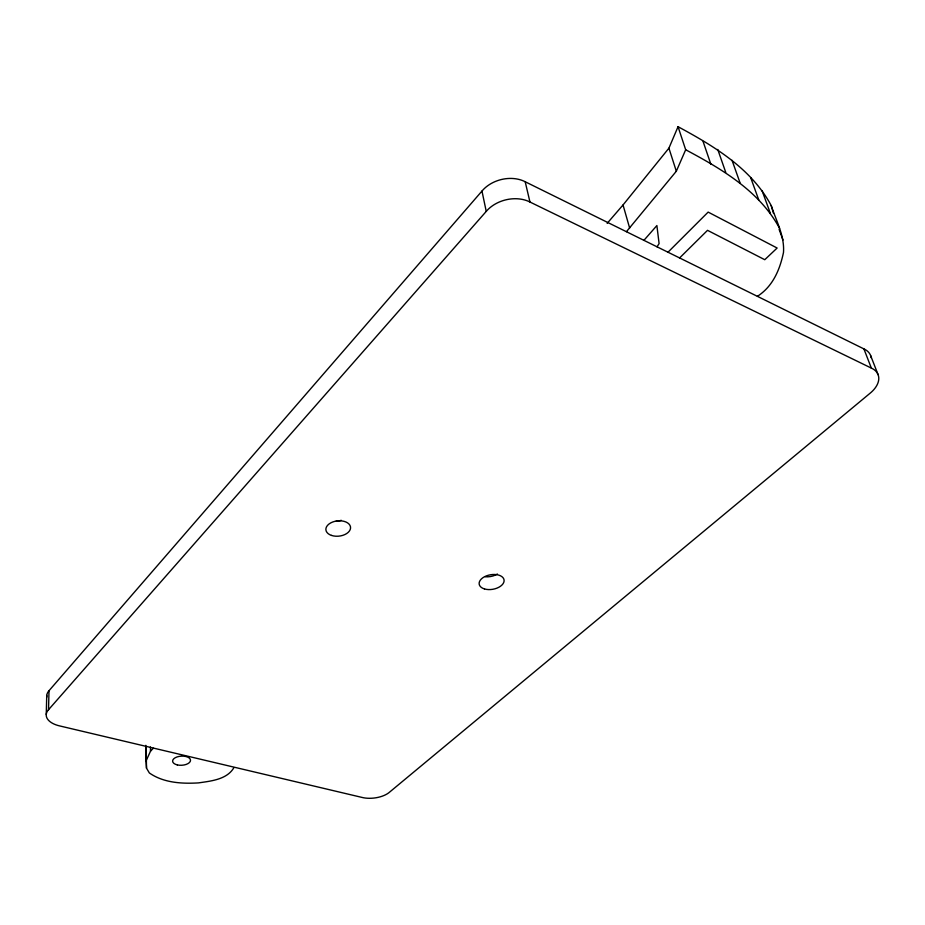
<?xml version="1.0" encoding="UTF-8"?>
<svg xmlns="http://www.w3.org/2000/svg" width="925" height="925" viewBox="0 0 925 925"><rect width="100%" height="100%" fill="white"/><g stroke="black" fill="none" stroke-linecap="round" stroke-linejoin="round"><path stroke-width="1.39" d="M46.25 714.435L46.736 695.473M863.904 348.898L871.35 368.092A27.357 16.581 -20.5 0 1 869.824 393.449L389.783 791.962A19.656 9.701 -6.9 0 1 361.663 797.338L59.755 725.94A22.986 12.117 -0.8 0 1 48.528 709.718L49.002 690.721L481.971 191.059A30.433 22.975 -14.8 0 1 525.192 181.751L863.904 348.898A27.091 16.662 -20.8 0 1 871.2 357.755M607.158 223.353L623.034 204.968L668.914 148.162L678.048 126.702C713.915 146.081 751.343 168.442 771.219 205.593C776.225 220.902 784.654 235.84 783.498 252.433C779.844 269.776 772.872 286.392 757.378 296.335M626.422 231.701L676.325 171.229L685.679 149.758L678.048 126.702M233.828 767.796C226.833 779.625 210.819 781.093 198.447 782.897C181.716 783.891 163.505 782.851 149.364 772.965L146.508 768.166L146.092 760.801L150.509 751.216L153.353 748.221M657.028 246.813L659.097 243.599L656.889 225.561L643.916 240.338M48.528 709.718L486.238 211.397A30.768 22.94 -14.6 0 1 529.956 202.02L871.35 368.092M667.989 252.224L708.157 212.102L777.127 248.027L764.767 259.705L707.521 230.337L679.609 257.948M685.679 149.758C721.743 168.998 759.529 191.117 779.578 228.348M870.633 355.57L878.103 374.717M779.093 229.331L783.024 240.014M762.038 190.573L770.375 213.363M750.661 177.554L758.928 200.401M732.045 160.314L740.173 183.231M717.754 149.445L725.755 172.397M703.058 141.398L710.92 164.396M668.914 148.162L676.325 171.229M771.219 205.593L773.52 213.398M623.034 204.968L629.636 228.047M525.192 181.751L529.956 202.02M481.971 191.059L486.238 211.397M150.428 746.984L150.509 751.216M146.15 747.134L146.508 768.166M145.838 745.33L146.092 760.801M46.793 697.103A22.801 12.21 -0.7 0 1 49.002 690.721M341.233 520.324A12.314 7.701 -6.1 0 1 336.029 521.238M497.407 574.032A12.545 7.388 -9.9 0 1 485.267 576.761M331.485 535.413A12.395 7.666 -6.2 0 0 350.552 528.094A12.395 7.666 -6.2 0 0 332.607 522.035A12.395 7.666 -6.2 0 0 331.485 535.413M484.492 588.947A12.615 7.354 -9.9 0 0 504.067 581.247A12.615 7.354 -9.9 0 0 486.307 575.917A12.615 7.354 -9.9 0 0 484.492 588.947M177.265 764.894A8.961 4.567 -3.3 0 0 190.515 760.211A8.961 4.567 -3.3 0 0 176.918 756.985A8.961 4.567 -3.3 0 0 177.265 764.894"/></g></svg>
